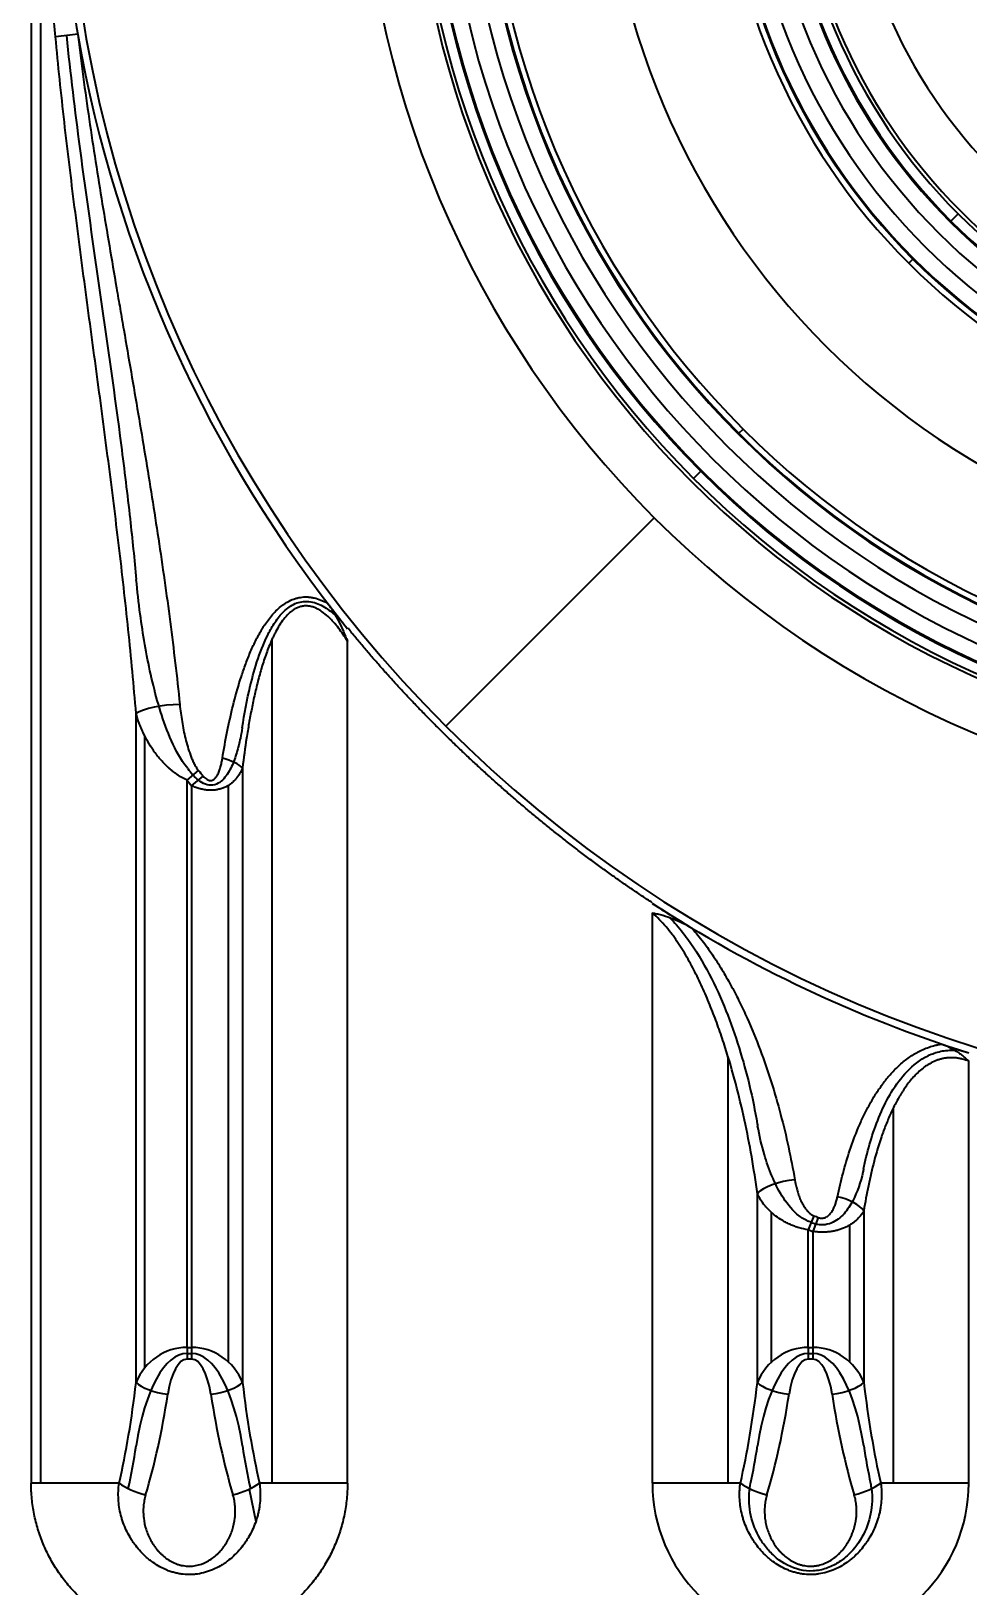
# Model space of a CAD drawing. Header units: millimetres. Extents: x -65 to 964, y 107 to 564.
# Drawn here: x 57.15 to 84.46, y 318.91 to 364.21 of the extents above; entities that cross this region are included whole.
import ezdxf

# ---------------------------------------------------------------- set-up
doc = ezdxf.new("R2010")
doc.units = ezdxf.units.MM
doc.layers.add('10', color=7, linetype='Continuous', true_color=0xffffff)

msp = doc.modelspace()

# ---------------------------------------------------------------- linework, layer by layer
at = {"layer": '10', "color": 7, "linetype": 'Continuous', "lineweight": 35}
for p, q in [((57.155, 467.649), (57.155, 321.924)), ((57.432, 467.649), (57.432, 321.924)), ((84.149, 358.884), (83.939, 358.675)), ((82.709, 357.445), (82.832, 357.568)), ((77.761, 352.496), (77.884, 352.619)), ((76.445, 351.18), (76.654, 351.39)), ((69.231, 343.967), (75.301, 350.037)), ((64.164, 346.485), (64.164, 321.924)), ((66.367, 321.924), (66.367, 346.444)), ((60.212, 324.856), (60.212, 344.333)), ((60.457, 343.696), (60.457, 325.276)), ((61.694, 342.394), (62.032, 342.673)), ((61.828, 342.233), (62.164, 342.513)), ((63.31, 342.752), (63.31, 324.856)), ((61.694, 325.879), (61.694, 342.394)), ((61.828, 342.233), (61.828, 325.879)), ((62.896, 342.241), (62.896, 325.457)), ((75.245, 321.924), (75.245, 338.529)), ((77.447, 321.924), (77.447, 334.348)), ((84.457, 321.924), (84.457, 334.209)), ((82.254, 332.84), (82.254, 321.924)), ((78.302, 324.856), (78.302, 330.353)), ((78.716, 325.457), (78.716, 329.804)), ((81.4, 329.856), (81.4, 324.856)), ((79.943, 329.713), (79.784, 329.305)), ((80.076, 329.662), (79.918, 329.253)), ((80.986, 329.435), (80.986, 325.457)), ((79.784, 325.879), (79.784, 329.305)), ((79.918, 329.253), (79.918, 325.879)), ((61.694, 325.879), (61.694, 325.537)), ((61.694, 325.879), (61.828, 325.879)), ((61.828, 325.879), (61.828, 325.537)), ((79.784, 325.879), (79.784, 325.537)), ((79.784, 325.879), (79.918, 325.879)), ((79.918, 325.879), (79.918, 325.537)), ((61.694, 325.702), (61.828, 325.702)), ((61.828, 325.537), (61.694, 325.537)), ((79.784, 325.702), (79.918, 325.702)), ((79.918, 325.537), (79.784, 325.537)), ((59.717, 321.924), (57.155, 321.924)), ((63.503, 321.75), (63.697, 320.81)), ((66.367, 321.924), (63.805, 321.924)), ((77.807, 321.924), (75.245, 321.924)), ((84.457, 321.924), (81.895, 321.924))]:
    msp.add_line(p, q, dxfattribs=at)
for centre, radius, start, end in [((95.931, 370.666), 37.988, 180, 189.9366), ((95.931, 370.666), 37.759, 180, 270), ((95.931, 370.666), 29.175, 180, 270), ((95.931, 370.666), 27.665, 180, 270), ((95.931, 370.666), 27.558, 180, 270), ((95.931, 370.666), 27.261, 180, 270), ((95.931, 370.666), 27.229, 180, 270), ((95.931, 370.666), 26.76, 180, 270), ((95.931, 370.666), 26.198, 180, 270), ((95.931, 370.666), 25.721, 180, 270), ((95.931, 370.666), 25.696, 180, 270), ((95.931, 370.666), 25.522, 180, 270), ((95.931, 370.666), 22.11, 180, 270), ((95.931, 370.666), 18.698, 180, 270), ((95.931, 370.666), 18.524, 180, 270), ((95.931, 370.666), 18.499, 180, 270), ((95.931, 370.666), 18.022, 180, 270), ((95.931, 370.666), 17.46, 180, 270), ((95.931, 370.666), 16.991, 180, 270), ((95.931, 370.666), 16.959, 180, 270), ((95.931, 370.666), 16.662, 180, 270), ((95.931, 370.666), 16.555, 180, 270), ((95.931, 370.666), 15.045, 180, 270), ((95.931, 370.666), 37.988, 189.9366, 218.9095), ((95.931, 370.666), 37.989, 217.4839, 218.902), ((95.931, 370.666), 44.171, 219.2312, 219.5115), ((95.931, 370.666), 43.963, 219.5494, 219.82), ((95.931, 370.666), 44.402, 219.5494, 219.82), ((95.931, 370.666), 37.989, 236.9903, 239.0602), ((95.931, 370.666), 37.988, 236.9961, 252.422), ((95.931, 370.666), 37.989, 251.1697, 252.4204), ((95.931, 370.666), 44.171, 248.675, 248.8604), ((95.931, 370.666), 43.963, 248.675, 248.8604), ((95.931, 370.666), 44.402, 248.675, 248.8604), ((79.851, 321.924), 4.606, 180, 0)]:
    msp.add_arc(centre, radius, start, end, dxfattribs=at)
for centre, major_axis, ratio, start_param, end_param in [((58.081, 364.036), (-0.993, -0.119), 0.026217, 4.259309, 4.927135), ((61.133, 344.333), (-0.994, -0.106), 0.243921, 4.32736, 5.871852), ((62.388, 342.752), (0.988, -0.154), 0.343691, 0.425645, 1.276815), ((79.223, 330.353), (0.985, 0.173), 0.380501, 1.333171, 2.708925), ((80.478, 329.856), (-0.979, 0.203), 0.433948, 3.586518, 4.643391), ((61.694, 324.208), (0, 1.67), 0.962605, 0, 1.172601), ((61.828, 324.208), (0, 1.67), 0.962605, 5.110584, 6.283185), ((79.784, 324.208), (0, 1.67), 0.962605, 0, 1.172601), ((79.918, 324.208), (0, 1.67), 0.962605, 5.110585, 6.283185), ((61.694, 321.284), (0, 4.418), 0.36397, 0, 1.169303), ((61.694, 323.866), (0, 1.67), 0.36397, 0, 1.172601), ((61.828, 321.284), (0, 4.418), 0.36397, 5.113846, 6.283185), ((61.828, 323.866), (0, 1.67), 0.36397, 5.110584, 6.283185), ((79.784, 321.284), (0, 4.418), 0.36397, 0, 1.169303), ((79.784, 323.866), (0, 1.67), 0.36397, 0, 1.172601), ((79.918, 321.284), (0, 4.418), 0.36397, 5.113846, 6.283185), ((79.918, 323.866), (0, 1.67), 0.36397, 5.110586, 6.283185), ((57.155, 329.455), (0, 11.859), 0.27965, 4.024384, 4.314194), ((61.133, 324.856), (0.988, -0.151), 0.338534, 3.566336, 4.764176), ((62.388, 324.856), (0.988, 0.151), 0.338534, 4.660602, 5.858442), ((66.367, 329.455), (0, 11.859), 0.27965, 1.968991, 2.2588), ((75.245, 329.455), (0, 11.859), 0.27965, 4.024389, 4.314194), ((79.223, 324.856), (0.988, -0.151), 0.338534, 3.566336, 4.764176), ((80.478, 324.856), (0.988, 0.151), 0.338533, 4.660602, 5.858442), ((84.457, 329.455), (0, 11.859), 0.27965, 1.968991, 2.258796), ((57.155, 329.113), (0, 11.859), 0.36397, 4.024386, 4.314194), ((66.367, 329.113), (0, 11.859), 0.36397, 1.968991, 2.2588), ((75.245, 329.113), (0, 11.859), 0.36397, 4.024389, 4.314194), ((84.457, 329.113), (0, 11.859), 0.36397, 1.968991, 2.258796), ((57.155, 326.531), (0, 9.112), 0.36397, 4.162281, 4.315793), ((66.367, 326.531), (0, 9.112), 0.36397, 1.96741, 2.120904), ((75.245, 326.531), (0, 9.112), 0.36397, 4.180881, 4.315793), ((84.457, 326.531), (0, 9.112), 0.36397, 1.96741, 2.10187), ((60.489, 321.924), (0.958, -0.287), 0.329258, 3.879161, 4.810571), ((63.032, 321.924), (-0.958, -0.287), 0.329256, 1.472606, 2.404014), ((78.579, 321.924), (0.958, -0.287), 0.329256, 3.879162, 4.810578), ((81.122, 321.924), (-0.958, -0.287), 0.329256, 1.472608, 2.404023)]:
    msp.add_ellipse(centre, major_axis=major_axis, ratio=ratio, start_param=start_param, end_param=end_param, dxfattribs=at)
for points, degree, knots in [([(57.866, 364.036), (57.815, 364.587), (57.771, 365.138), (57.695, 366.243), (57.664, 366.795), (57.613, 367.9), (57.595, 368.453), (57.569, 369.56), (57.563, 370.113), (57.563, 370.666)], 3, [0, 0, 0, 0, 0.25, 0.25, 0.5, 0.5, 0.75, 0.75, 1, 1, 1, 1]), ([(60.212, 344.333), (60.145, 345.148), (60.068, 345.963), (59.899, 347.595), (59.807, 348.411), (59.612, 350.045), (59.51, 350.863), (59.297, 352.501), (59.188, 353.32), (59.023, 354.552), (58.967, 354.962), (58.856, 355.785), (58.801, 356.196), (58.636, 357.43), (58.527, 358.253), (58.318, 359.902), (58.217, 360.727), (58.03, 362.379), (57.943, 363.207), (57.866, 364.036)], 3, [0, 0, 0, 0, 0.125, 0.125, 0.25, 0.25, 0.375, 0.375, 0.5, 0.5, 0.5625, 0.5625, 0.625, 0.625, 0.75, 0.75, 0.875, 0.875, 1, 1, 1, 1]), ([(58.18, 364.074), (58.294, 362.976), (58.428, 361.882), (58.955, 357.893), (59.405, 355.018), (59.868, 351.433), (59.955, 350.716), (60.101, 349.411), (60.162, 348.821), (60.216, 348.233)], 3, [0, 0, 0, 0, 0.205469, 0.205469, 0.75125, 0.75125, 0.887696, 0.887696, 1, 1, 1, 1]), ([(58.513, 364.111), (58.612, 363.285), (58.724, 362.461), (58.965, 360.818), (59.094, 359.998), (59.362, 358.361), (59.501, 357.544), (59.676, 356.524), (59.712, 356.32), (59.782, 355.912), (59.817, 355.708), (59.923, 355.097), (59.993, 354.69), (60.203, 353.47), (60.342, 352.659), (60.609, 351.04), (60.738, 350.232), (60.982, 348.619), (61.097, 347.814), (61.306, 346.205), (61.401, 345.401), (61.483, 344.598)], 3, [0, 0, 0, 0, 0.125, 0.125, 0.25, 0.25, 0.375, 0.375, 0.40625, 0.40625, 0.4375, 0.4375, 0.5, 0.5, 0.625, 0.625, 0.75, 0.75, 0.875, 0.875, 1, 1, 1, 1]), ([(61.716, 342.731), (61.66, 342.796), (61.609, 342.867), (61.393, 343.193), (61.265, 343.469), (61.038, 344.033), (60.944, 344.319), (60.776, 344.894), (60.704, 345.183), (60.509, 346.054), (60.409, 346.64), (60.286, 347.563), (60.248, 347.898), (60.216, 348.233)], 3, [0, 0, 0, 0, 0.043652, 0.043652, 0.199629, 0.199629, 0.355605, 0.355605, 0.511582, 0.511582, 0.823535, 0.823535, 1, 1, 1, 1]), ([(62.725, 343.033), (62.767, 343.293), (62.813, 343.552), (62.916, 344.065), (62.973, 344.32), (63.099, 344.825), (63.168, 345.074), (63.285, 345.444), (63.326, 345.566), (63.413, 345.809), (63.459, 345.929), (63.557, 346.167), (63.61, 346.284), (63.722, 346.516), (63.783, 346.63), (63.865, 346.77), (63.882, 346.798), (63.917, 346.853), (63.934, 346.881), (63.988, 346.962), (64.025, 347.016), (64.103, 347.119), (64.144, 347.169), (64.228, 347.265), (64.272, 347.312), (64.365, 347.4), (64.414, 347.442), (64.491, 347.501), (64.518, 347.52), (64.572, 347.556), (64.599, 347.573), (64.684, 347.62), (64.743, 347.647), (64.835, 347.681), (64.867, 347.69), (64.931, 347.707), (65.027, 347.726), (65.126, 347.732), (65.21, 347.729), (65.227, 347.728), (65.261, 347.725), (65.278, 347.723), (65.329, 347.716), (65.363, 347.71), (65.463, 347.687), (65.529, 347.666), (65.61, 347.634), (65.627, 347.627), (65.659, 347.613), (65.707, 347.59), (65.754, 347.566), (65.785, 347.549)], 3, [0, 0, 0, 0, 0.125, 0.125, 0.25, 0.25, 0.375, 0.375, 0.4375, 0.4375, 0.5, 0.5, 0.5625, 0.5625, 0.625, 0.625, 0.640625, 0.640625, 0.65625, 0.65625, 0.6875, 0.6875, 0.71875, 0.71875, 0.75, 0.75, 0.78125, 0.78125, 0.796875, 0.796875, 0.8125, 0.8125, 0.84375, 0.84375, 0.859375, 0.859375, 0.875, 0.90625, 0.90625, 0.914062, 0.914062, 0.921875, 0.921875, 0.9375, 0.9375, 0.96875, 0.96875, 0.976562, 0.976562, 0.984375, 1, 1, 1, 1]), ([(63.302, 343.918), (63.364, 344.329), (63.44, 344.737), (63.601, 345.407), (63.675, 345.673), (63.852, 346.195), (63.953, 346.45), (64.142, 346.812), (64.21, 346.929), (64.364, 347.147), (64.449, 347.25), (64.648, 347.43), (64.762, 347.507), (64.954, 347.577), (65.02, 347.592), (65.157, 347.605), (65.228, 347.602), (65.437, 347.567), (65.574, 347.509), (65.816, 347.361), (65.924, 347.274), (66.025, 347.181)], 3, [0, 0, 0, 0, 0.231057, 0.231057, 0.385983, 0.385983, 0.540909, 0.540909, 0.618372, 0.618372, 0.695835, 0.695835, 0.773298, 0.773298, 0.812029, 0.812029, 0.850761, 0.850761, 0.928224, 0.928224, 1, 1, 1, 1]), ([(66.367, 346.444), (66.326, 346.508), (66.284, 346.572), (66.198, 346.698), (66.153, 346.759), (66.06, 346.88), (66.012, 346.939), (65.935, 347.024), (65.909, 347.052), (65.856, 347.107), (65.829, 347.133), (65.746, 347.21), (65.688, 347.258), (65.596, 347.322), (65.564, 347.342), (65.515, 347.37), (65.499, 347.378), (65.465, 347.395), (65.449, 347.403), (65.398, 347.424), (65.363, 347.436), (65.31, 347.45), (65.293, 347.454), (65.257, 347.461), (65.239, 347.464), (65.185, 347.469), (65.131, 347.47), (65.078, 347.463), (65.043, 347.458), (65.026, 347.454), (64.992, 347.445), (64.975, 347.44), (64.941, 347.428), (64.925, 347.422), (64.876, 347.401), (64.845, 347.384), (64.786, 347.348), (64.758, 347.328), (64.716, 347.296), (64.703, 347.284), (64.676, 347.261), (64.663, 347.249), (64.6, 347.189), (64.553, 347.136), (64.467, 347.026), (64.427, 346.969), (64.352, 346.85), (64.316, 346.789), (64.266, 346.695), (64.25, 346.663), (64.218, 346.599), (64.202, 346.567), (64.157, 346.47), (64.128, 346.405), (64.074, 346.273), (64.048, 346.206), (63.974, 346.006), (63.929, 345.87), (63.845, 345.596), (63.806, 345.458), (63.733, 345.18), (63.699, 345.04), (63.635, 344.759), (63.606, 344.617), (63.549, 344.333), (63.523, 344.19), (63.473, 343.904), (63.45, 343.761), (63.383, 343.33), (63.344, 343.042), (63.31, 342.752)], 3, [0, 0, 0, 0, 0.03125, 0.03125, 0.0625, 0.0625, 0.09375, 0.09375, 0.109375, 0.109375, 0.125, 0.125, 0.15625, 0.15625, 0.171875, 0.171875, 0.179687, 0.179687, 0.1875, 0.1875, 0.203125, 0.203125, 0.210937, 0.210937, 0.21875, 0.21875, 0.234375, 0.242187, 0.242187, 0.25, 0.25, 0.257812, 0.257812, 0.265625, 0.265625, 0.28125, 0.28125, 0.296875, 0.296875, 0.304687, 0.304687, 0.3125, 0.3125, 0.34375, 0.34375, 0.375, 0.375, 0.40625, 0.40625, 0.421875, 0.421875, 0.4375, 0.4375, 0.46875, 0.46875, 0.5, 0.5, 0.5625, 0.5625, 0.625, 0.625, 0.6875, 0.6875, 0.75, 0.75, 0.8125, 0.8125, 0.875, 0.875, 1, 1, 1, 1]), ([(65.785, 347.549), (65.849, 347.466), (65.907, 347.379), (66.015, 347.201), (66.066, 347.109), (66.16, 346.923), (66.204, 346.828), (66.267, 346.685), (66.288, 346.637), (66.318, 346.565), (66.328, 346.541), (66.348, 346.492), (66.357, 346.468), (66.367, 346.444)], 3, [0, 0, 0, 0, 0.25, 0.25, 0.5, 0.5, 0.75, 0.75, 0.875, 0.875, 0.9375, 0.9375, 1, 1, 1, 1]), ([(75.242, 338.827), (74.026, 339.618), (72.807, 340.565), (71.637, 341.474), (70.523, 342.479), (69.406, 343.486), (68.376, 344.56), (67.302, 345.68), (66.385, 346.816)], 2, [0, 0, 0, 0.250239, 0.250239, 0.500479, 0.500479, 0.750718, 0.750718, 1, 1, 1]), ([(61.694, 342.394), (61.641, 342.418), (61.591, 342.444), (61.493, 342.501), (61.445, 342.531), (61.353, 342.594), (61.309, 342.628), (61.244, 342.68), (61.222, 342.698), (61.18, 342.734), (61.159, 342.753), (61.058, 342.846), (60.983, 342.924), (60.879, 343.045), (60.845, 343.086), (60.78, 343.17), (60.749, 343.212), (60.659, 343.341), (60.604, 343.428), (60.503, 343.604), (60.457, 343.693), (60.394, 343.829), (60.374, 343.874), (60.336, 343.965), (60.318, 344.011), (60.267, 344.148), (60.238, 344.241), (60.212, 344.333)], 3, [0, 0, 0, 0, 0.0625, 0.0625, 0.125, 0.125, 0.1875, 0.1875, 0.21875, 0.21875, 0.25, 0.25, 0.375, 0.375, 0.4375, 0.4375, 0.5, 0.5, 0.625, 0.625, 0.75, 0.75, 0.8125, 0.8125, 0.875, 0.875, 1, 1, 1, 1]), ([(61.483, 344.598), (61.491, 344.515), (61.501, 344.432), (61.523, 344.266), (61.535, 344.184), (61.562, 344.019), (61.577, 343.937), (61.61, 343.773), (61.628, 343.691), (61.668, 343.529), (61.689, 343.448), (61.737, 343.287), (61.764, 343.207), (61.808, 343.087), (61.824, 343.048), (61.858, 342.969), (61.876, 342.93), (61.914, 342.853), (61.935, 342.816), (61.968, 342.761), (61.98, 342.743), (62.005, 342.707), (62.018, 342.69), (62.032, 342.673)], 3, [0, 0, 0, 0, 0.125, 0.125, 0.25, 0.25, 0.375, 0.375, 0.5, 0.5, 0.625, 0.625, 0.75, 0.75, 0.8125, 0.8125, 0.875, 0.875, 0.9375, 0.9375, 0.96875, 0.96875, 1, 1, 1, 1]), ([(63.302, 343.918), (63.286, 343.819), (63.268, 343.72), (63.218, 343.48), (63.184, 343.339), (63.101, 343.062), (63.052, 342.926), (62.932, 342.666), (62.861, 342.543), (62.717, 342.385), (62.663, 342.338), (62.539, 342.269), (62.469, 342.247), (62.322, 342.245), (62.246, 342.264), (62.106, 342.332), (62.043, 342.378), (61.937, 342.472), (61.894, 342.517), (61.853, 342.564)], 3, [0, 0, 0, 0, 0.112664, 0.112664, 0.277075, 0.277075, 0.441485, 0.441485, 0.605896, 0.605896, 0.688102, 0.688102, 0.770307, 0.770307, 0.852513, 0.852513, 0.934718, 0.934718, 1, 1, 1, 1]), ([(62.164, 342.513), (62.179, 342.495), (62.195, 342.478), (62.229, 342.446), (62.247, 342.432), (62.276, 342.413), (62.286, 342.408), (62.307, 342.398), (62.318, 342.394), (62.339, 342.388), (62.35, 342.386), (62.372, 342.384), (62.383, 342.384), (62.399, 342.386), (62.405, 342.387), (62.415, 342.389), (62.43, 342.394), (62.445, 342.4), (62.463, 342.41), (62.472, 342.416), (62.488, 342.429), (62.496, 342.436), (62.511, 342.45), (62.518, 342.458), (62.532, 342.474), (62.539, 342.482), (62.557, 342.508), (62.568, 342.525), (62.589, 342.562), (62.598, 342.581), (62.616, 342.62), (62.624, 342.639), (62.647, 342.699), (62.66, 342.739), (62.683, 342.822), (62.693, 342.863), (62.71, 342.947), (62.718, 342.99), (62.725, 343.033)], 3, [0, 0, 0, 0, 0.0625, 0.0625, 0.125, 0.125, 0.15625, 0.15625, 0.1875, 0.1875, 0.21875, 0.21875, 0.25, 0.25, 0.265625, 0.265625, 0.28125, 0.3125, 0.3125, 0.34375, 0.34375, 0.375, 0.375, 0.40625, 0.40625, 0.4375, 0.4375, 0.5, 0.5, 0.5625, 0.5625, 0.625, 0.625, 0.75, 0.75, 0.875, 0.875, 1, 1, 1, 1]), ([(63.31, 342.752), (63.285, 342.693), (63.257, 342.635), (63.191, 342.525), (63.153, 342.473), (63.089, 342.4), (63.066, 342.376), (63.018, 342.33), (62.992, 342.308), (62.91, 342.247), (62.85, 342.211), (62.767, 342.174), (62.75, 342.167), (62.715, 342.155), (62.697, 342.149), (62.643, 342.132), (62.606, 342.123), (62.529, 342.11), (62.49, 342.105), (62.409, 342.101), (62.368, 342.101), (62.305, 342.105), (62.284, 342.106), (62.242, 342.111), (62.221, 342.114), (62.179, 342.121), (62.158, 342.125), (62.116, 342.134), (62.095, 342.139), (62.032, 342.155), (61.991, 342.168), (61.908, 342.198), (61.868, 342.215), (61.828, 342.233)], 3, [0, 0, 0, 0, 0.125, 0.125, 0.25, 0.25, 0.3125, 0.3125, 0.375, 0.375, 0.5, 0.5, 0.53125, 0.53125, 0.5625, 0.5625, 0.625, 0.625, 0.6875, 0.6875, 0.75, 0.75, 0.78125, 0.78125, 0.8125, 0.8125, 0.84375, 0.84375, 0.875, 0.875, 0.9375, 0.9375, 1, 1, 1, 1]), ([(75.245, 338.529), (75.251, 338.528), (75.257, 338.527), (75.27, 338.524), (75.289, 338.521), (75.334, 338.513), (75.373, 338.505), (75.449, 338.488), (75.5, 338.475), (75.65, 338.432), (75.748, 338.398), (75.94, 338.322), (76.034, 338.279), (76.219, 338.187), (76.31, 338.136), (76.399, 338.083)], 3, [0, 0, 0, 0, 0.015625, 0.015625, 0.03125, 0.0625, 0.125, 0.125, 0.25, 0.25, 0.5, 0.5, 0.75, 0.75, 1, 1, 1, 1]), ([(78.302, 330.353), (78.253, 330.713), (78.198, 331.071), (78.073, 331.786), (78.003, 332.142), (77.849, 332.853), (77.765, 333.207), (77.578, 333.913), (77.476, 334.265), (77.308, 334.791), (77.249, 334.966), (77.156, 335.228), (77.125, 335.315), (77.06, 335.489), (77.027, 335.576), (76.925, 335.836), (76.854, 336.008), (76.706, 336.349), (76.628, 336.518), (76.463, 336.852), (76.376, 337.018), (76.238, 337.262), (76.19, 337.343), (76.092, 337.504), (76.041, 337.584), (75.962, 337.702), (75.935, 337.741), (75.88, 337.819), (75.852, 337.858), (75.767, 337.973), (75.708, 338.048), (75.586, 338.193), (75.522, 338.264), (75.388, 338.401), (75.319, 338.466), (75.245, 338.529)], 3, [0, 0, 0, 0, 0.125, 0.125, 0.25, 0.25, 0.375, 0.375, 0.5, 0.5, 0.5625, 0.5625, 0.59375, 0.59375, 0.625, 0.625, 0.6875, 0.6875, 0.75, 0.75, 0.8125, 0.8125, 0.84375, 0.84375, 0.875, 0.875, 0.890625, 0.890625, 0.90625, 0.90625, 0.9375, 0.9375, 0.96875, 0.96875, 1, 1, 1, 1]), ([(75.737, 338.401), (75.791, 338.347), (75.844, 338.291), (76.032, 338.085), (76.159, 337.925), (76.512, 337.439), (76.714, 337.099), (77.079, 336.402), (77.241, 336.042), (77.53, 335.323), (77.657, 334.961), (77.998, 333.869), (78.171, 333.133), (78.303, 332.369), (78.307, 332.348), (78.31, 332.327)], 3, [0, 0, 0, 0, 0.03283, 0.03283, 0.119852, 0.119852, 0.293896, 0.293896, 0.46794, 0.46794, 0.641984, 0.641984, 0.990073, 0.990073, 1, 1, 1, 1]), ([(76.399, 338.083), (76.515, 337.951), (76.625, 337.816), (76.834, 337.54), (76.933, 337.4), (77.123, 337.115), (77.214, 336.971), (77.388, 336.678), (77.472, 336.53), (77.633, 336.232), (77.71, 336.081), (77.822, 335.852), (77.859, 335.776), (77.931, 335.623), (77.966, 335.546), (78.138, 335.163), (78.264, 334.854), (78.497, 334.234), (78.605, 333.922), (78.803, 333.296), (78.894, 332.982), (79.061, 332.351), (79.137, 332.034), (79.275, 331.398), (79.336, 331.079), (79.391, 330.758)], 3, [0, 0, 0, 0, 0.0625, 0.0625, 0.125, 0.125, 0.1875, 0.1875, 0.25, 0.25, 0.3125, 0.3125, 0.34375, 0.34375, 0.375, 0.375, 0.5, 0.5, 0.625, 0.625, 0.75, 0.75, 0.875, 0.875, 1, 1, 1, 1]), ([(80.633, 330.266), (80.681, 330.495), (80.735, 330.723), (80.855, 331.174), (80.921, 331.397), (81.068, 331.839), (81.15, 332.057), (81.286, 332.379), (81.333, 332.486), (81.409, 332.644), (81.435, 332.697), (81.488, 332.801), (81.515, 332.853), (81.6, 333.009), (81.658, 333.11), (81.783, 333.31), (81.848, 333.408), (81.952, 333.551), (81.987, 333.598), (82.042, 333.668), (82.061, 333.691), (82.098, 333.737), (82.117, 333.76), (82.214, 333.873), (82.295, 333.959), (82.467, 334.123), (82.557, 334.201), (82.701, 334.309), (82.751, 334.344), (82.827, 334.393), (82.853, 334.409), (82.906, 334.441), (82.933, 334.456), (83.068, 334.53), (83.181, 334.581), (83.358, 334.642), (83.419, 334.66), (83.511, 334.682), (83.542, 334.689), (83.605, 334.701), (83.637, 334.706), (83.669, 334.711)], 3, [0, 0, 0, 0, 0.125, 0.125, 0.25, 0.25, 0.375, 0.375, 0.4375, 0.4375, 0.46875, 0.46875, 0.5, 0.5, 0.5625, 0.5625, 0.625, 0.625, 0.65625, 0.65625, 0.671875, 0.671875, 0.6875, 0.6875, 0.75, 0.75, 0.8125, 0.8125, 0.84375, 0.84375, 0.859375, 0.859375, 0.875, 0.875, 0.9375, 0.9375, 0.96875, 0.96875, 0.984375, 0.984375, 1, 1, 1, 1]), ([(81.395, 331.077), (81.407, 331.134), (81.419, 331.191), (81.539, 331.73), (81.681, 332.206), (81.971, 332.886), (82.082, 333.109), (82.34, 333.533), (82.486, 333.733), (82.834, 334.097), (83.035, 334.258), (83.389, 334.429), (83.513, 334.473), (83.775, 334.527), (83.912, 334.537), (84.05, 334.529), (84.053, 334.529), (84.055, 334.529)], 3, [0, 0, 0, 0, 0.037772, 0.037772, 0.358032, 0.358032, 0.518162, 0.518162, 0.678292, 0.678292, 0.838422, 0.838422, 0.918487, 0.918487, 0.998552, 0.998552, 1, 1, 1, 1]), ([(84.457, 334.209), (84.394, 334.235), (84.331, 334.256), (84.234, 334.281), (84.201, 334.289), (84.135, 334.3), (84.102, 334.305), (84.003, 334.315), (83.937, 334.316), (83.839, 334.309), (83.806, 334.306), (83.741, 334.296), (83.709, 334.29), (83.661, 334.278), (83.645, 334.274), (83.614, 334.265), (83.567, 334.251), (83.522, 334.235), (83.433, 334.199), (83.376, 334.171), (83.294, 334.124), (83.267, 334.108), (83.214, 334.073), (83.188, 334.055), (83.111, 333.999), (83.063, 333.959), (82.97, 333.876), (82.926, 333.833), (82.841, 333.743), (82.8, 333.697), (82.683, 333.555), (82.61, 333.455), (82.525, 333.325), (82.509, 333.299), (82.476, 333.246), (82.428, 333.167), (82.382, 333.086), (82.294, 332.924), (82.24, 332.813), (82.163, 332.645), (82.138, 332.588), (82.089, 332.474), (82.066, 332.417), (81.998, 332.245), (81.955, 332.129), (81.835, 331.779), (81.765, 331.544), (81.639, 331.068), (81.583, 330.828), (81.483, 330.344), (81.439, 330.101), (81.4, 329.856)], 3, [0, 0, 0, 0, 0.03125, 0.03125, 0.046875, 0.046875, 0.0625, 0.0625, 0.09375, 0.09375, 0.109375, 0.109375, 0.125, 0.125, 0.132812, 0.132812, 0.140625, 0.15625, 0.15625, 0.1875, 0.1875, 0.203125, 0.203125, 0.21875, 0.21875, 0.25, 0.25, 0.28125, 0.28125, 0.3125, 0.3125, 0.375, 0.375, 0.390625, 0.390625, 0.40625, 0.4375, 0.4375, 0.5, 0.5, 0.53125, 0.53125, 0.5625, 0.5625, 0.625, 0.625, 0.75, 0.75, 0.875, 0.875, 1, 1, 1, 1]), ([(83.669, 334.711), (83.819, 334.66), (83.959, 334.591), (84.123, 334.485), (84.156, 334.463), (84.219, 334.417), (84.251, 334.393), (84.312, 334.343), (84.357, 334.304), (84.4, 334.264), (84.429, 334.237), (84.443, 334.223), (84.457, 334.209)], 3, [0, 0, 0, 0, 0.5, 0.5, 0.625, 0.625, 0.75, 0.75, 0.875, 0.9375, 0.9375, 1, 1, 1, 1]), ([(79.869, 329.525), (79.826, 329.537), (79.782, 329.552), (79.634, 329.619), (79.539, 329.686), (79.278, 329.913), (79.141, 330.094), (78.906, 330.473), (78.81, 330.669), (78.641, 331.072), (78.569, 331.278), (78.425, 331.765), (78.36, 332.046), (78.31, 332.327)], 3, [0, 0, 0, 0, 0.038645, 0.038645, 0.137804, 0.137804, 0.336122, 0.336122, 0.53444, 0.53444, 0.732757, 0.732757, 1, 1, 1, 1]), ([(79.391, 330.758), (79.408, 330.66), (79.429, 330.563), (79.47, 330.419), (79.485, 330.371), (79.518, 330.277), (79.536, 330.23), (79.576, 330.137), (79.598, 330.092), (79.635, 330.025), (79.648, 330.003), (79.675, 329.959), (79.69, 329.938), (79.72, 329.896), (79.737, 329.875), (79.771, 329.836), (79.789, 329.817), (79.819, 329.791), (79.829, 329.782), (79.85, 329.766), (79.861, 329.758), (79.894, 329.736), (79.918, 329.723), (79.943, 329.713)], 3, [0, 0, 0, 0, 0.25, 0.25, 0.375, 0.375, 0.5, 0.5, 0.625, 0.625, 0.6875, 0.6875, 0.75, 0.75, 0.8125, 0.8125, 0.875, 0.875, 0.90625, 0.90625, 0.9375, 0.9375, 1, 1, 1, 1]), ([(81.395, 331.077), (81.389, 331.046), (81.382, 331.015), (81.307, 330.693), (81.215, 330.408), (81.007, 330.012), (80.925, 329.883), (80.774, 329.714), (80.719, 329.661), (80.596, 329.568), (80.528, 329.527), (80.38, 329.468), (80.298, 329.45), (80.145, 329.445), (80.073, 329.454), (80.003, 329.473)], 3, [0, 0, 0, 0, 0.041375, 0.041375, 0.430193, 0.430193, 0.624602, 0.624602, 0.721806, 0.721806, 0.819011, 0.819011, 0.916215, 0.916215, 1, 1, 1, 1]), ([(79.784, 329.305), (79.693, 329.318), (79.604, 329.338), (79.495, 329.369), (79.473, 329.376), (79.43, 329.39), (79.367, 329.412), (79.265, 329.452), (79.187, 329.489), (79.13, 329.518), (79.111, 329.528), (79.074, 329.548), (79.056, 329.559), (78.966, 329.612), (78.899, 329.657), (78.775, 329.751), (78.718, 329.8), (78.638, 329.877), (78.612, 329.904), (78.575, 329.944), (78.563, 329.957), (78.54, 329.984), (78.528, 329.998), (78.472, 330.067), (78.432, 330.123), (78.36, 330.237), (78.329, 330.294), (78.302, 330.353)], 3, [0, 0, 0, 0, 0.125, 0.125, 0.15625, 0.15625, 0.1875, 0.25, 0.3125, 0.3125, 0.34375, 0.34375, 0.375, 0.375, 0.5, 0.5, 0.625, 0.625, 0.6875, 0.6875, 0.71875, 0.71875, 0.75, 0.75, 0.875, 0.875, 1, 1, 1, 1]), ([(80.076, 329.662), (80.096, 329.654), (80.116, 329.648), (80.147, 329.643), (80.158, 329.642), (80.179, 329.642), (80.199, 329.642), (80.22, 329.645), (80.24, 329.649), (80.25, 329.651), (80.278, 329.661), (80.297, 329.669), (80.322, 329.684), (80.331, 329.689), (80.347, 329.7), (80.355, 329.706), (80.377, 329.725), (80.391, 329.738), (80.418, 329.766), (80.43, 329.78), (80.454, 329.811), (80.465, 329.826), (80.485, 329.858), (80.495, 329.875), (80.513, 329.908), (80.522, 329.925), (80.546, 329.977), (80.56, 330.012), (80.585, 330.083), (80.597, 330.119), (80.617, 330.192), (80.626, 330.228), (80.633, 330.266)], 3, [0, 0, 0, 0, 0.0625, 0.0625, 0.09375, 0.09375, 0.125, 0.15625, 0.15625, 0.1875, 0.1875, 0.25, 0.25, 0.28125, 0.28125, 0.3125, 0.3125, 0.375, 0.375, 0.4375, 0.4375, 0.5, 0.5, 0.5625, 0.5625, 0.625, 0.625, 0.75, 0.75, 0.875, 0.875, 1, 1, 1, 1]), ([(81.4, 329.856), (81.373, 329.807), (81.342, 329.759), (81.271, 329.669), (81.231, 329.625), (81.164, 329.563), (81.14, 329.543), (81.09, 329.504), (81.063, 329.485), (81.008, 329.448), (80.979, 329.431), (80.934, 329.406), (80.919, 329.398), (80.888, 329.383), (80.872, 329.375), (80.791, 329.338), (80.722, 329.313), (80.63, 329.288), (80.612, 329.283), (80.574, 329.274), (80.517, 329.261), (80.458, 329.252), (80.397, 329.244), (80.377, 329.242), (80.336, 329.238), (80.275, 329.233), (80.213, 329.232), (80.15, 329.233), (80.129, 329.234), (80.086, 329.236), (80.023, 329.24), (79.96, 329.247), (79.918, 329.253)], 3, [0, 0, 0, 0, 0.125, 0.125, 0.25, 0.25, 0.3125, 0.3125, 0.375, 0.375, 0.4375, 0.4375, 0.46875, 0.46875, 0.5, 0.5, 0.625, 0.625, 0.65625, 0.65625, 0.6875, 0.75, 0.75, 0.78125, 0.78125, 0.8125, 0.875, 0.875, 0.90625, 0.90625, 0.9375, 1, 1, 1, 1]), ([(66.367, 321.924), (66.367, 321.772), (66.352, 321.469), (66.307, 321.17), (66.263, 320.947), (66.246, 320.873), (66.209, 320.726), (66.189, 320.653), (66.123, 320.437), (66.021, 320.155), (65.893, 319.884), (65.786, 319.684), (65.749, 319.619), (65.691, 319.521), (65.671, 319.489), (65.63, 319.425), (65.527, 319.266), (65.325, 318.994), (65.123, 318.772), (64.911, 318.56), (64.799, 318.459), (64.652, 318.338), (64.623, 318.315), (64.563, 318.268), (64.472, 318.199), (64.38, 318.134), (64.192, 318.009), (63.935, 317.855), (63.663, 317.726), (63.454, 317.64), (63.384, 317.613), (63.277, 317.574), (63.241, 317.562), (63.169, 317.538), (63.133, 317.527), (62.952, 317.472), (62.66, 317.399), (62.364, 317.355), (62.064, 317.325), (61.914, 317.318), (61.61, 317.318), (61.459, 317.325), (61.158, 317.355), (61.009, 317.377), (60.787, 317.421), (60.713, 317.438), (60.603, 317.466), (60.566, 317.475), (60.493, 317.496), (60.456, 317.506), (60.276, 317.561), (59.992, 317.663), (59.721, 317.791), (59.457, 317.933), (59.327, 318.01), (59.169, 318.116), (59.138, 318.137), (59.076, 318.181), (58.984, 318.247), (58.895, 318.317), (58.721, 318.46), (58.499, 318.662), (58.297, 318.884), (58.153, 319.059), (58.106, 319.119), (58.016, 319.241), (57.972, 319.303), (57.846, 319.491), (57.692, 319.749), (57.564, 320.02), (57.477, 320.228), (57.437, 320.334), (57.4, 320.441), (57.376, 320.513), (57.364, 320.549), (57.309, 320.731), (57.272, 320.877), (57.214, 321.172), (57.192, 321.321), (57.162, 321.621), (57.155, 321.772), (57.155, 321.924)], 3, [0, 0, 0, 0, 0.03125, 0.0625, 0.0625, 0.078125, 0.078125, 0.09375, 0.09375, 0.125, 0.15625, 0.15625, 0.171875, 0.171875, 0.179687, 0.179687, 0.1875, 0.21875, 0.25, 0.25, 0.28125, 0.28125, 0.289062, 0.289062, 0.296875, 0.3125, 0.3125, 0.34375, 0.375, 0.375, 0.390625, 0.390625, 0.398437, 0.398437, 0.40625, 0.40625, 0.4375, 0.46875, 0.46875, 0.5, 0.5, 0.53125, 0.53125, 0.5625, 0.5625, 0.578125, 0.578125, 0.585937, 0.585937, 0.59375, 0.59375, 0.625, 0.65625, 0.65625, 0.6875, 0.6875, 0.695312, 0.695312, 0.703125, 0.71875, 0.71875, 0.75, 0.78125, 0.78125, 0.796875, 0.796875, 0.8125, 0.8125, 0.84375, 0.875, 0.875, 0.890625, 0.898437, 0.898437, 0.90625, 0.90625, 0.9375, 0.9375, 0.96875, 0.96875, 1, 1, 1, 1]), ([(63.805, 321.924), (63.816, 321.846), (63.823, 321.768), (63.829, 321.612), (63.828, 321.457), (63.812, 321.303), (63.794, 321.187), (63.783, 321.13), (63.771, 321.072), (63.762, 321.034), (63.757, 321.015), (63.733, 320.92), (63.687, 320.771), (63.598, 320.556), (63.526, 320.418), (63.466, 320.317), (63.446, 320.284), (63.403, 320.218), (63.38, 320.185), (63.311, 320.09), (63.263, 320.03), (63.16, 319.913), (63.106, 319.857), (62.991, 319.751), (62.931, 319.701), (62.852, 319.641), (62.836, 319.629), (62.804, 319.606), (62.755, 319.573), (62.705, 319.541), (62.602, 319.481), (62.532, 319.445), (62.441, 319.405), (62.423, 319.397), (62.386, 319.383), (62.367, 319.375), (62.311, 319.355), (62.273, 319.343), (62.158, 319.309), (62.081, 319.292), (61.962, 319.275), (61.922, 319.27), (61.842, 319.265), (61.802, 319.263), (61.682, 319.263), (61.603, 319.269), (61.504, 319.283), (61.484, 319.286), (61.444, 319.293), (61.386, 319.305), (61.289, 319.329), (61.194, 319.36), (61.138, 319.381), (61.101, 319.396), (61.083, 319.404), (60.992, 319.444), (60.921, 319.48), (60.785, 319.56), (60.72, 319.604), (60.64, 319.663), (60.625, 319.675), (60.594, 319.699), (60.578, 319.712), (60.533, 319.75), (60.503, 319.776), (60.417, 319.856), (60.362, 319.912), (60.259, 320.029), (60.21, 320.09), (60.141, 320.185), (60.119, 320.217), (60.076, 320.283), (60.055, 320.316), (59.996, 320.418), (59.923, 320.556), (59.864, 320.699), (59.824, 320.809), (59.806, 320.865), (59.789, 320.921), (59.778, 320.959), (59.773, 320.978), (59.749, 321.073), (59.718, 321.226), (59.693, 321.457), (59.692, 321.612), (59.698, 321.767), (59.705, 321.846), (59.717, 321.924)], 3, [0, 0, 0, 0, 0.03125, 0.03125, 0.0625, 0.09375, 0.09375, 0.109375, 0.117187, 0.117187, 0.125, 0.125, 0.15625, 0.1875, 0.21875, 0.21875, 0.234375, 0.234375, 0.25, 0.25, 0.28125, 0.28125, 0.3125, 0.3125, 0.34375, 0.34375, 0.351562, 0.351562, 0.359375, 0.375, 0.375, 0.40625, 0.40625, 0.414062, 0.414062, 0.421875, 0.421875, 0.4375, 0.4375, 0.46875, 0.46875, 0.484375, 0.484375, 0.5, 0.5, 0.53125, 0.53125, 0.539062, 0.539062, 0.546875, 0.5625, 0.578125, 0.585937, 0.585937, 0.59375, 0.59375, 0.625, 0.625, 0.65625, 0.65625, 0.664063, 0.664063, 0.671875, 0.671875, 0.6875, 0.6875, 0.71875, 0.71875, 0.75, 0.75, 0.765625, 0.765625, 0.78125, 0.78125, 0.8125, 0.84375, 0.84375, 0.859375, 0.867188, 0.867188, 0.875, 0.875, 0.90625, 0.9375, 0.96875, 0.96875, 1, 1, 1, 1]), ([(81.895, 321.924), (81.906, 321.846), (81.913, 321.768), (81.919, 321.612), (81.918, 321.457), (81.902, 321.303), (81.884, 321.187), (81.877, 321.149), (81.861, 321.072), (81.852, 321.034), (81.823, 320.92), (81.777, 320.771), (81.718, 320.628), (81.652, 320.487), (81.616, 320.418), (81.556, 320.317), (81.535, 320.283), (81.493, 320.218), (81.47, 320.186), (81.402, 320.091), (81.353, 320.03), (81.25, 319.914), (81.196, 319.858), (81.11, 319.778), (81.066, 319.739), (81.021, 319.702), (80.99, 319.677), (80.974, 319.665), (80.895, 319.606), (80.829, 319.562), (80.693, 319.482), (80.623, 319.445), (80.514, 319.397), (80.477, 319.383), (80.402, 319.355), (80.364, 319.343), (80.25, 319.31), (80.172, 319.292), (80.073, 319.278), (80.053, 319.275), (80.013, 319.271), (79.953, 319.265), (79.894, 319.263), (79.774, 319.263), (79.695, 319.269), (79.576, 319.286), (79.536, 319.293), (79.458, 319.309), (79.381, 319.329), (79.306, 319.353), (79.231, 319.38), (79.193, 319.395), (79.084, 319.443), (79.014, 319.479), (78.878, 319.558), (78.812, 319.602), (78.717, 319.673), (78.686, 319.697), (78.625, 319.748), (78.596, 319.774), (78.509, 319.854), (78.455, 319.909), (78.351, 320.026), (78.302, 320.087), (78.233, 320.182), (78.211, 320.215), (78.168, 320.28), (78.147, 320.313), (78.088, 320.414), (78.015, 320.552), (77.955, 320.695), (77.915, 320.806), (77.903, 320.843), (77.886, 320.899), (77.88, 320.918), (77.869, 320.956), (77.844, 321.05), (77.809, 321.222), (77.792, 321.376), (77.783, 321.531), (77.782, 321.61), (77.787, 321.728), (77.789, 321.767), (77.796, 321.846), (77.801, 321.885), (77.807, 321.924)], 3, [0, 0, 0, 0, 0.03125, 0.03125, 0.0625, 0.09375, 0.09375, 0.109375, 0.109375, 0.125, 0.125, 0.15625, 0.1875, 0.1875, 0.21875, 0.21875, 0.234375, 0.234375, 0.25, 0.25, 0.28125, 0.28125, 0.3125, 0.3125, 0.328125, 0.335937, 0.335937, 0.34375, 0.34375, 0.375, 0.375, 0.40625, 0.40625, 0.421875, 0.421875, 0.4375, 0.4375, 0.46875, 0.46875, 0.476562, 0.476562, 0.484375, 0.5, 0.5, 0.53125, 0.53125, 0.546875, 0.546875, 0.5625, 0.578125, 0.578125, 0.59375, 0.59375, 0.625, 0.625, 0.65625, 0.65625, 0.671875, 0.671875, 0.6875, 0.6875, 0.71875, 0.71875, 0.75, 0.75, 0.765625, 0.765625, 0.78125, 0.78125, 0.8125, 0.84375, 0.84375, 0.859375, 0.859375, 0.867187, 0.867187, 0.875, 0.90625, 0.9375, 0.9375, 0.96875, 0.96875, 0.984375, 0.984375, 1, 1, 1, 1]), ([(81.597, 321.916), (81.602, 321.894), (81.606, 321.873), (81.694, 321.371), (81.613, 320.87), (81.274, 320.211), (81.129, 320.012), (80.855, 319.753), (80.755, 319.675), (80.541, 319.54), (80.424, 319.484), (80.182, 319.402), (80.053, 319.376), (79.795, 319.363), (79.667, 319.374), (79.286, 319.461), (79.056, 319.586), (78.766, 319.824), (78.676, 319.913), (78.515, 320.103), (78.444, 320.203), (78.257, 320.519), (78.166, 320.751), (78.061, 321.223), (78.046, 321.469), (78.079, 321.777), (78.089, 321.845), (78.103, 321.913)], 3, [0, 0, 0, 0, 0.009629, 0.009629, 0.22294, 0.22294, 0.329595, 0.329595, 0.382923, 0.382923, 0.436251, 0.436251, 0.489579, 0.489579, 0.542906, 0.542906, 0.649562, 0.649562, 0.70289, 0.70289, 0.756217, 0.756217, 0.862873, 0.862873, 0.969528, 0.969528, 1, 1, 1, 1]), ([(60.489, 321.582), (60.473, 321.527), (60.459, 321.471), (60.439, 321.36), (60.424, 321.248), (60.42, 321.136), (60.422, 321.051), (60.423, 321.023), (60.427, 320.966), (60.429, 320.937), (60.446, 320.796), (60.469, 320.685), (60.521, 320.522), (60.541, 320.469), (60.575, 320.389), (60.587, 320.363), (60.612, 320.311), (60.625, 320.285), (60.666, 320.21), (60.696, 320.161), (60.761, 320.066), (60.796, 320.02), (60.853, 319.954), (60.873, 319.932), (60.913, 319.889), (60.934, 319.869), (60.998, 319.809), (61.044, 319.771), (61.139, 319.702), (61.189, 319.67), (61.295, 319.613), (61.35, 319.589), (61.435, 319.559), (61.464, 319.55), (61.508, 319.539), (61.523, 319.535), (61.552, 319.529), (61.567, 319.526), (61.642, 319.513), (61.702, 319.508), (61.792, 319.508), (61.823, 319.509), (61.883, 319.515), (61.913, 319.519), (62.003, 319.535), (62.061, 319.55), (62.146, 319.58), (62.174, 319.591), (62.229, 319.616), (62.256, 319.629), (62.335, 319.672), (62.385, 319.704), (62.48, 319.773), (62.525, 319.811), (62.579, 319.861), (62.59, 319.871), (62.611, 319.892), (62.641, 319.924), (62.67, 319.956), (62.727, 320.022), (62.761, 320.068), (62.826, 320.162), (62.856, 320.211), (62.897, 320.287), (62.91, 320.312), (62.935, 320.364), (62.947, 320.39), (62.981, 320.469), (63.001, 320.523), (63.052, 320.685), (63.076, 320.796), (63.092, 320.937), (63.095, 320.965), (63.099, 321.022), (63.1, 321.051), (63.101, 321.136), (63.098, 321.248), (63.083, 321.36), (63.062, 321.471), (63.049, 321.527), (63.032, 321.582)], 3, [0, 0, 0, 0, 0.03125, 0.03125, 0.0625, 0.09375, 0.09375, 0.109375, 0.109375, 0.125, 0.125, 0.1875, 0.1875, 0.21875, 0.21875, 0.234375, 0.234375, 0.25, 0.25, 0.28125, 0.28125, 0.3125, 0.3125, 0.328125, 0.328125, 0.34375, 0.34375, 0.375, 0.375, 0.40625, 0.40625, 0.4375, 0.4375, 0.453125, 0.453125, 0.460937, 0.460937, 0.46875, 0.46875, 0.5, 0.5, 0.515625, 0.515625, 0.53125, 0.53125, 0.5625, 0.5625, 0.578125, 0.578125, 0.59375, 0.59375, 0.625, 0.625, 0.65625, 0.65625, 0.664062, 0.664062, 0.671875, 0.6875, 0.6875, 0.71875, 0.71875, 0.75, 0.75, 0.765625, 0.765625, 0.78125, 0.78125, 0.8125, 0.8125, 0.875, 0.875, 0.890625, 0.890625, 0.90625, 0.90625, 0.9375, 0.96875, 0.96875, 1, 1, 1, 1]), ([(78.579, 321.582), (78.563, 321.527), (78.549, 321.471), (78.529, 321.36), (78.521, 321.305), (78.507, 321.137), (78.509, 321.024), (78.525, 320.882), (78.529, 320.854), (78.539, 320.798), (78.544, 320.77), (78.562, 320.686), (78.576, 320.631), (78.611, 320.523), (78.63, 320.47), (78.664, 320.39), (78.676, 320.364), (78.701, 320.312), (78.714, 320.286), (78.756, 320.211), (78.786, 320.162), (78.851, 320.067), (78.886, 320.021), (78.942, 319.954), (78.962, 319.933), (78.992, 319.901), (79.002, 319.89), (79.023, 319.87), (79.034, 319.859), (79.088, 319.809), (79.133, 319.772), (79.228, 319.702), (79.278, 319.671), (79.344, 319.635), (79.358, 319.628), (79.385, 319.615), (79.426, 319.596), (79.495, 319.568), (79.553, 319.551), (79.597, 319.539), (79.611, 319.536), (79.641, 319.529), (79.656, 319.526), (79.731, 319.513), (79.791, 319.508), (79.881, 319.508), (79.926, 319.51), (79.972, 319.515), (80.002, 319.519), (80.017, 319.521), (80.092, 319.534), (80.15, 319.55), (80.235, 319.58), (80.262, 319.591), (80.304, 319.609), (80.317, 319.616), (80.344, 319.629), (80.358, 319.636), (80.424, 319.671), (80.474, 319.703), (80.569, 319.772), (80.614, 319.81), (80.668, 319.86), (80.679, 319.87), (80.7, 319.891), (80.71, 319.901), (80.74, 319.933), (80.76, 319.955), (80.816, 320.021), (80.851, 320.067), (80.916, 320.162), (80.946, 320.211), (81, 320.311), (81.025, 320.362), (81.059, 320.442), (81.07, 320.469), (81.09, 320.522), (81.099, 320.549), (81.142, 320.685), (81.166, 320.795), (81.182, 320.936), (81.185, 320.965), (81.189, 321.022), (81.19, 321.05), (81.191, 321.135), (81.188, 321.248), (81.173, 321.36), (81.152, 321.471), (81.139, 321.527), (81.122, 321.582)], 3, [0, 0, 0, 0, 0.03125, 0.03125, 0.0625, 0.0625, 0.125, 0.125, 0.140625, 0.140625, 0.15625, 0.15625, 0.1875, 0.1875, 0.21875, 0.21875, 0.234375, 0.234375, 0.25, 0.25, 0.28125, 0.28125, 0.3125, 0.3125, 0.328125, 0.328125, 0.335937, 0.335937, 0.34375, 0.34375, 0.375, 0.375, 0.40625, 0.40625, 0.414062, 0.414062, 0.421875, 0.4375, 0.453125, 0.453125, 0.460937, 0.460937, 0.46875, 0.46875, 0.5, 0.5, 0.515625, 0.523437, 0.523437, 0.53125, 0.53125, 0.5625, 0.5625, 0.578125, 0.578125, 0.585937, 0.585937, 0.59375, 0.59375, 0.625, 0.625, 0.65625, 0.65625, 0.664062, 0.664062, 0.671875, 0.671875, 0.6875, 0.6875, 0.71875, 0.71875, 0.75, 0.75, 0.78125, 0.78125, 0.796875, 0.796875, 0.8125, 0.8125, 0.875, 0.875, 0.890625, 0.890625, 0.90625, 0.90625, 0.9375, 0.96875, 0.96875, 1, 1, 1, 1])]:
    msp.add_open_spline(points, degree=degree, knots=knots, dxfattribs=at)

doc.saveas('drawing.dxf')
